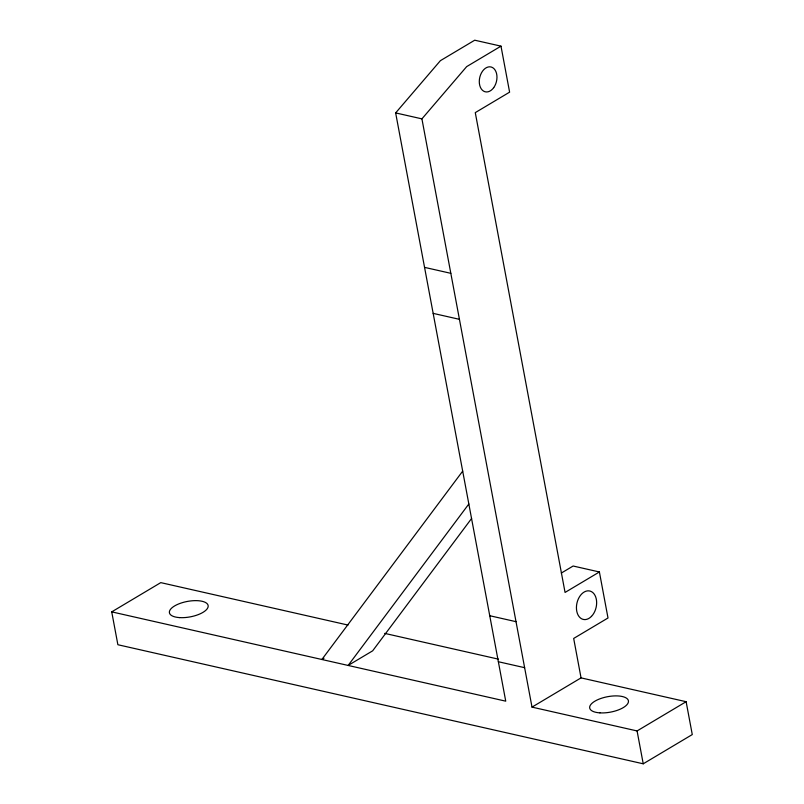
<?xml version="1.0" encoding="UTF-8"?>
<svg xmlns="http://www.w3.org/2000/svg" width="804" height="804" viewBox="0 0 804 804"><rect width="100%" height="100%" fill="white"/><g stroke="black" fill="none" stroke-linecap="round" stroke-linejoin="round"><path stroke-width="1.21" d="M462.692 471.124L321.871 659.491L324.002 658.225M468.843 503.987L348.132 665.451L372.654 650.828L471.616 518.449M111.726 611.864L505.736 701.168L395.648 112.912L440.391 60.672L474.722 40.2L500.992 46.15L509.605 92.158L475.275 112.63L565.061 592.437L599.392 571.976L608.005 617.985L573.674 638.446L581.051 677.883L686.124 701.701L692.274 734.565L643.23 763.8L117.876 644.728L111.726 611.864L160.77 582.629L347.991 625.06M686.124 701.701L637.08 730.936L532.007 707.118L421.919 118.861L466.662 66.621L500.992 46.15M561.323 573.051L573.131 566.016L599.392 571.976M532.007 707.118L581.051 677.883M395.648 112.912L421.919 118.861M424.562 267.37L450.823 273.32M433.165 313.379L459.436 319.329M489.747 615.723L516.017 621.673M384.694 633.381L498.5 659.169M498.359 661.732L524.63 667.682M637.08 730.936L643.23 763.8M599.945 712.867A19.688 7.849 -10.6 0 0 628.457 701.098A19.688 7.849 -10.6 0 0 598.789 699.259A19.688 7.849 -10.6 0 0 599.945 712.867M179.664 617.613A19.688 7.849 -10.6 0 0 208.176 605.844A19.688 7.849 -10.6 0 0 178.508 604.005A19.688 7.849 -10.6 0 0 179.664 617.613M591.453 616.397A14.583 9.829 -77.2 0 0 591.734 591.784A14.583 9.829 -77.2 0 0 576.428 607.452A14.583 9.829 -77.2 0 0 591.453 616.397M493.716 87.636A12.763 8.603 -77.2 0 0 491.274 67.033A12.763 8.603 -77.2 0 0 479.395 83.505A12.763 8.603 -77.2 0 0 493.716 87.636"/></g></svg>
